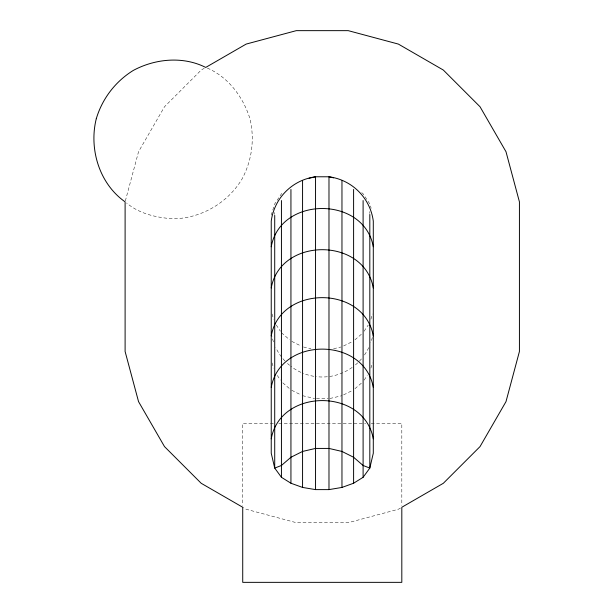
<?xml version="1.0" encoding="UTF-8"?>
<svg xmlns="http://www.w3.org/2000/svg" width="613" height="613" viewBox="0 0 613 613"><rect width="100%" height="100%" fill="white"/><g stroke="black" fill="none" stroke-linecap="round" stroke-linejoin="round"><path stroke-width="0.46" stroke-dasharray="3.06 2.3" d="M125.351 200.941L138.546 151.71L164.499 106.754L201.21 70.043L204.221 68.304M271.237 215.155L274.716 203.914L281.436 193.838L282.792 192.658M370.888 319.204L372.489 314.017M370.888 368.122L372.489 362.934M364.137 331.189L368.267 324.99M364.137 380.106L367.233 375.455M354.958 339.794L361.747 333.916M354.958 388.703L361.747 382.834M400.435 508.062L398.366 509.257L348.222 522.69L296.309 522.69L246.165 509.257L243.415 507.664M343.625 345.954L352.766 341.38M343.625 394.872L352.766 390.297M333.618 348.72L341.035 346.996M329.909 398.496L341.962 395.699M316.446 398.711L328.093 398.711M273.344 423.261L242.725 423.261L242.725 505.357M278.838 423.261L365.7 423.261M371.194 423.261L401.814 423.261L401.814 505.357M303.496 346.996L310.914 348.72M302.569 395.699L314.622 398.496M207.324 68.089C228.419 77.161 243.223 97.122 249.951 118.7C254.793 139.128 251.974 160.583 242.005 179.057C227.592 203.079 201.125 218.358 173.119 218.826C156.683 217.615 139.465 213.922 126.607 203.003M291.765 341.38L300.906 345.954M291.765 390.297L300.906 394.872M361.747 192.658L363.103 193.838L369.815 203.914L371.156 208.236M281.436 332.736L289.581 339.794M282.792 382.834L289.581 388.703M276.264 324.99L280.402 331.189M277.298 375.455L280.402 380.106M272.042 314.017L273.643 319.204M272.042 362.934L273.643 368.122M369.815 211.577L369.815 213.493M274.716 212.535L274.716 214.45M372.313 337.541A51.469 51.469 0 0 1 370.781 342.728M368.727 347.678A51.469 51.469 0 0 1 364.16 355.433M361.417 358.95A51.469 51.469 0 0 1 354.996 365.256M352.168 367.425A51.469 51.469 0 0 1 316.431 376.673M313.787 376.298A51.469 51.469 0 0 1 302.569 373.087M300.937 372.375A51.469 51.469 0 0 1 290.937 366.367M289.543 365.256A51.469 51.469 0 0 1 287.505 363.486M284.93 360.957A51.469 51.469 0 0 1 282.547 358.26M281.436 356.866A51.469 51.469 0 0 1 275.804 347.678M273.459 341.878A51.469 51.469 0 0 1 272.019 336.66"/><path stroke-width="0.92" d="M271.237 246.755C280.394 195.762 364.137 195.762 373.294 246.755M271.237 287.941C280.394 236.947 364.137 236.947 373.294 287.941M271.237 335.901C280.394 284.907 364.137 284.907 373.294 335.901M271.237 387.37C280.394 336.376 364.137 336.376 373.294 387.37M271.237 438.839C280.394 387.845 364.137 387.845 373.294 438.839M315.549 489.611L315.549 176.782A51.469 51.469 0 0 0 271.237 221.094L271.237 453.237L274.716 468.087L281.436 477.297L290.937 483.236L302.569 487.435L315.549 489.611L328.982 489.611L341.962 487.435L353.601 483.236L363.103 477.297L369.815 468.087L373.294 453.237L373.294 221.094A51.469 51.469 0 0 0 328.982 176.782L315.549 176.782L309.059 178.283M333.618 177.854L328.982 176.782L328.982 489.611M369.815 214.45L369.815 468.087L363.103 465.482L353.601 457.26L341.962 451.436L328.982 448.425L315.549 448.425L302.569 451.436L290.937 457.26L281.436 465.482L274.716 468.087L274.716 215.408M363.103 200.543L363.103 477.297M353.601 189.44L353.601 483.236M341.962 180.751L341.962 487.435M302.569 180.751L302.569 487.435M290.937 189.44L290.937 483.236M281.436 200.543L281.436 477.297M96.287 118.7C88.778 148.844 99.268 183.708 125.106 201.853L125.106 351.494L138.546 401.638L164.499 446.593L201.21 483.297L242.725 507.265L242.725 582.35L401.814 582.35L401.814 507.265L443.322 483.297L480.033 446.593L505.993 401.638L519.426 351.494L519.426 201.853L505.993 151.71L480.033 106.754L443.322 70.043L398.366 44.082L348.222 30.65L296.309 30.65L246.165 44.082L205.73 67.43C183.026 55.998 155.388 58.618 133.343 70.395C115.474 81.414 102.302 98.586 96.287 118.7"/></g></svg>
